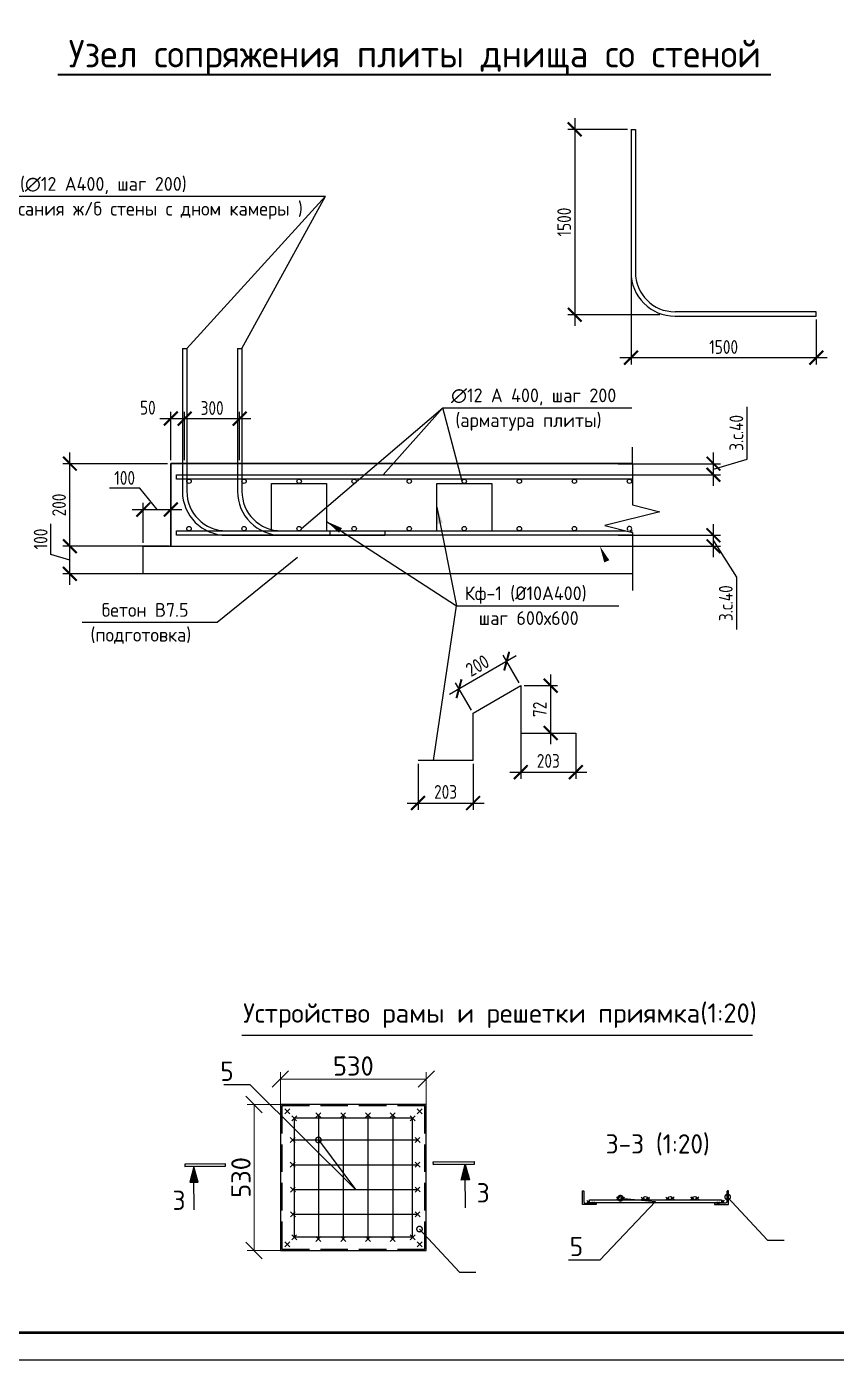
# Model space of a CAD drawing. Header units: millimetres. Extents: x 1601 to 14530, y 1157 to 12625.
# Drawn here: x 7438.4 to 7585.4, y 2141.4 to 2383.5 of the extents above; entities that cross this region are included whole.
import ezdxf
from ezdxf import colors
from ezdxf.entities.mleader import LeaderData, LeaderLine
from ezdxf.math import Vec2, Vec3

# ---------------------------------------------------------------- set-up
doc = ezdxf.new("R2010")
doc.units = ezdxf.units.MM
doc.linetypes.add('DASHED', pattern=[7, 5, -2, 0])
for name, color, linetype, lineweight in [('Заголовки', 3, 'Continuous', 35), ('Основной', 1, 'Continuous', 60), ('Размер 3.5', 250, 'Continuous', 35), ('Размеры на чертеже', 250, 'Continuous', 25)]:
    doc.layers.add(name, color=color, linetype=linetype, lineweight=lineweight)
doc.layers.add('РАЗМЕР', color=7, linetype='Continuous')
doc.layers.add('Штриховка', color=7, linetype='Continuous')
doc.styles.add('-ISOCPEUR-', font='isocpeur.TTF')
doc.styles.add('GOST', font='GOST Common.ttf')
doc.styles.add('GOST 2.304', font='CS_Gost2304.shx')
doc.styles.get("Standard").update_dxf_attribs({"font": 'GOST Common.ttf'})
doc.dimstyles.new('SPDS', dxfattribs={"dimscale": 100, "dimtxt": 2.5, "dimasz": 2.5, "dimexe": 1.25, "dimexo": 0.625, "dimtad": 1, "dimdec": 0, "dimrnd": 0.001, "dimtxsty": 'GOST 2.304', "dimblk": 'ARCHTICK', "dimcen": 2.5, "dimdle": 2, "dimadec": 0, "dimazin": 2, "dimtfac": 0.75, "dimtdec": 0, "dimtmove": 1, "dimatfit": 3, "dimfxl": 1, "dimtolj": 1, "dimarcsym": 1})
doc.dimstyles.new('М 1 к 20', dxfattribs={"dimtxt": 3.5, "dimasz": 3, "dimexe": 1.25, "dimexo": 0, "dimtad": 1, "dimdec": 0, "dimlfac": 20, "dimzin": 0, "dimdsep": 46, "dimtxsty": 'GOST', "dimblk": 'OBLIQUE', "dimcen": 5, "dimadec": 8, "dimazin": 0, "dimtfac": 1, "dimtdec": 0, "dimtmove": 0, "dimatfit": 3, "dimldrblk": 'NONE', "dimfxl": 1.25, "dimtolj": 1, "dimtzin": 0, "dimlwd": 20, "dimlwe": 20, "dimarcsym": 1})

# ---------------------------------------------------------------- blocks, each defined once
blk = doc.blocks.new('_Oblique')
at = {"color": 0, "linetype": 'ByBlock', "lineweight": -2}
blk.add_line((-0.5, -0.5), (0.5, 0.5), dxfattribs=at)
blk = doc.blocks.new('*D453')
at = {"layer": 'Defpoints', "color": 0, "transparency": 16777216}
for p in [(7510.96, 2192.5), (7484.46, 2174.63), (7510.96, 2174.63)]:
    blk.add_point(p, dxfattribs=at)
at = {"layer": 'Размеры на чертеже', "color": 0, "lineweight": 20, "transparency": 16777216}
for p, q in [((7484.46, 2174.63), (7484.46, 2193.75)), ((7510.96, 2174.63), (7510.96, 2193.75)), ((7484.46, 2192.5), (7510.96, 2192.5))]:
    blk.add_line(p, q, dxfattribs=at)
at = {"layer": 'Размеры на чертеже', "color": 0, "lineweight": 20, "transparency": 16777216, "xscale": 3, "yscale": 3, "zscale": 3, "rotation": 180}
blk.add_blockref('_Oblique', (7484.46, 2192.5), dxfattribs=at)
at = {"layer": 'Размеры на чертеже', "color": 0, "lineweight": 20, "transparency": 16777216, "xscale": 3, "yscale": 3, "zscale": 3}
blk.add_blockref('_Oblique', (7510.96, 2192.5), dxfattribs=at)
at = {"layer": 'Размеры на чертеже', "color": 0, "transparency": 16777216, "insert": (7497.71, 2194.87), "char_height": 3.5, "attachment_point": 5, "style": '-ISOCPEUR-'}
blk.add_mtext('\\A1;530', dxfattribs=at)
blk = doc.blocks.new('_None')
blk = doc.blocks.new('*D454')
at = {"layer": 'Defpoints', "color": 0, "transparency": 16777216}
for p in [(7479.67, 2187.88), (7510.96, 2187.88), (7510.96, 2161.38)]:
    blk.add_point(p, dxfattribs=at)
at = {"layer": 'Размеры на чертеже', "color": 0, "lineweight": 20, "transparency": 16777216}
for p, q in [((7510.96, 2187.88), (7478.42, 2187.88)), ((7479.67, 2161.38), (7479.67, 2187.88)), ((7510.96, 2161.38), (7478.42, 2161.38))]:
    blk.add_line(p, q, dxfattribs=at)
at = {"layer": 'Размеры на чертеже', "color": 0, "lineweight": 20, "transparency": 16777216, "xscale": 3, "yscale": 3, "zscale": 3}
for p, rotation in [((7479.67, 2187.88), 90), ((7479.67, 2161.38), 270)]:
    blk.add_blockref('_Oblique', p, dxfattribs=dict(at, rotation=rotation))
at = {"layer": 'Размеры на чертеже', "color": 0, "transparency": 16777216, "insert": (7477.29, 2174.63), "char_height": 3.5, "attachment_point": 5, "rotation": 90, "style": '-ISOCPEUR-'}
blk.add_mtext('\\A1;530', dxfattribs=at)
blk = doc.blocks.new('направление')
at = {"layer": 'Размеры на чертеже'}
h = blk.add_hatch(color=256, dxfattribs=at)
h.dxf.hatch_style = 1
h.paths.add_polyline_path([(0, 0), (-3.75, 1.04), (-3.75, -1.03)])
blk.add_line((-10.5, 0), (-2.5, 0), dxfattribs=at)
blk.add_lwpolyline([(0, 0), (-3.75, 1.04), (-3.75, -1.03)], close=True, dxfattribs=at)
blk = doc.blocks.new('*U39')
at = {"layer": 'Штриховка', "true_color": 0x000000}
h = blk.add_hatch(color=18, dxfattribs=at)
h.dxf.hatch_style = 1
h.paths.add_polyline_path([(-1.376, 0.023), (-1.376, 0.002), (-1.044, 0.002), (-1.044, 0.023)])
h = blk.add_hatch(color=18, dxfattribs=at)
h.dxf.hatch_style = 1
h.paths.add_polyline_path([(0.642, 0.023), (0.642, 0.001), (0.974, 0.001), (0.974, 0.023)])
at = {"layer": 'Штриховка', "color": 18, "true_color": 0x000000}
for points in [[(-1.044, 0.002), (-1.044, 0.023), (-1.376, 0.023), (-1.376, 0.002)], [(0.642, 0.001), (0.642, 0.023), (0.974, 0.023), (0.974, 0.001)]]:
    blk.add_lwpolyline(points, close=True, dxfattribs=at)
at = {"layer": 'Размеры на чертеже', "yscale": 0.03333333333333333, "zscale": 0.03333333333333333}
for p, xscale, rotation in [((-1.302, 0), 0.03333333333333333, 89.99999999993935), ((0.9, 0), -0.03333333333333333, 270.0000000000607)]:
    blk.add_blockref('направление', p, dxfattribs=dict(at, xscale=xscale, rotation=rotation))
blk = doc.blocks.new('_DotSmall')
at = {"color": 0, "linetype": 'ByBlock', "const_width": 0.5}
blk.add_lwpolyline([(-0.0625, 0, 1), (0.0625, 0, 1)], format="xyb", close=True, dxfattribs=at)
blk = doc.blocks.new('_ArchTick')
at = {"color": 0, "linetype": 'ByBlock', "const_width": 0.15}
blk.add_lwpolyline([(-0.5, -0.5), (0.5, 0.5)], dxfattribs=at)
blk = doc.blocks.new('*D477')
at = {"layer": 'Defpoints', "color": 0, "transparency": 16777216}
for p in [(7545.17, 2291.21), (7563.12, 2291.21), (7545.17, 2289.21)]:
    blk.add_point(p, dxfattribs=at)
at = {"layer": 'РАЗМЕР', "color": 0, "lineweight": -2, "transparency": 16777216}
for p, q in [((7563.12, 2287.21), (7563.12, 2293.21)), ((7545.8, 2291.21), (7564.37, 2291.21)), ((7545.8, 2289.21), (7564.37, 2289.21)), ((7563.12, 2290.21), (7567.28, 2283.63)), ((7567.28, 2283.63), (7567.28, 2274.12))]:
    blk.add_line(p, q, dxfattribs=at)
at = {"layer": 'РАЗМЕР', "color": 0, "lineweight": -2, "transparency": 16777216, "xscale": 2.5, "yscale": 2.5, "zscale": 2.5}
for p, rotation in [((7563.12, 2291.21), 90), ((7563.12, 2289.21), 270)]:
    blk.add_blockref('_ArchTick', p, dxfattribs=dict(at, rotation=rotation))
at = {"layer": 'РАЗМЕР', "color": 0, "transparency": 16777216, "insert": (7565.36, 2278.88), "char_height": 2.5, "attachment_point": 5, "rotation": 90, "style": 'GOST 2.304'}
blk.add_mtext('\\A1;З.с.40', dxfattribs=at)
blk = doc.blocks.new('*D471')
at = {"layer": 'Defpoints', "color": 0, "transparency": 16777216}
for p in [(7545.17, 2304.21), (7563.12, 2304.21), (7545.17, 2302.21)]:
    blk.add_point(p, dxfattribs=at)
at = {"layer": 'РАЗМЕР', "color": 0, "lineweight": -2, "transparency": 16777216}
for p, q in [((7569.21, 2305.04), (7569.21, 2314.55)), ((7563.12, 2300.21), (7563.12, 2306.21)), ((7563.12, 2303.21), (7569.21, 2305.04)), ((7545.8, 2304.21), (7564.37, 2304.21)), ((7545.8, 2302.21), (7564.37, 2302.21))]:
    blk.add_line(p, q, dxfattribs=at)
at = {"layer": 'РАЗМЕР', "color": 0, "lineweight": -2, "transparency": 16777216, "xscale": 2.5, "yscale": 2.5, "zscale": 2.5}
for p, rotation in [((7563.12, 2304.21), 90), ((7563.12, 2302.21), 270)]:
    blk.add_blockref('_ArchTick', p, dxfattribs=dict(at, rotation=rotation))
at = {"layer": 'РАЗМЕР', "color": 0, "transparency": 16777216, "insert": (7567.28, 2309.8), "char_height": 2.5, "attachment_point": 5, "rotation": 90, "style": 'GOST 2.304'}
blk.add_mtext('\\A1;З.с.40', dxfattribs=at)
blk = doc.blocks.new('*D478')
at = {"layer": 'Defpoints', "color": 0, "transparency": 16777216}
for p in [(7446.22, 2289.21), (7464.87, 2289.21), (7464.87, 2284.21)]:
    blk.add_point(p, dxfattribs=at)
at = {"layer": 'РАЗМЕР', "color": 0, "lineweight": -2, "transparency": 16777216}
for p, q in [((7442.78, 2287.74), (7442.78, 2293.31)), ((7446.22, 2282.21), (7446.22, 2291.21)), ((7464.25, 2289.21), (7444.97, 2289.21)), ((7446.22, 2286.71), (7442.78, 2287.74)), ((7464.25, 2284.21), (7444.97, 2284.21))]:
    blk.add_line(p, q, dxfattribs=at)
at = {"layer": 'РАЗМЕР', "color": 0, "lineweight": -2, "transparency": 16777216, "xscale": 2.5, "yscale": 2.5, "zscale": 2.5}
for p, rotation in [((7446.22, 2289.21), 90), ((7446.22, 2284.21), 270)]:
    blk.add_blockref('_ArchTick', p, dxfattribs=dict(at, rotation=rotation))
at = {"layer": 'РАЗМЕР', "color": 0, "transparency": 16777216, "insert": (7440.91, 2290.53), "char_height": 2.5, "attachment_point": 5, "rotation": 90, "style": 'GOST 2.304'}
blk.add_mtext('\\A1;100', dxfattribs=at)
blk = doc.blocks.new('*D479')
at = {"layer": 'Defpoints', "color": 0, "transparency": 16777216}
for p in [(7446.22, 2304.21), (7464.56, 2304.21), (7464.87, 2289.21)]:
    blk.add_point(p, dxfattribs=at)
at = {"layer": 'РАЗМЕР', "color": 0, "lineweight": -2, "transparency": 16777216}
for p, q in [((7446.22, 2287.21), (7446.22, 2306.21)), ((7463.94, 2304.21), (7444.97, 2304.21)), ((7464.25, 2289.21), (7444.97, 2289.21))]:
    blk.add_line(p, q, dxfattribs=at)
at = {"layer": 'РАЗМЕР', "color": 0, "lineweight": -2, "transparency": 16777216, "xscale": 2.5, "yscale": 2.5, "zscale": 2.5}
for p, rotation in [((7446.22, 2304.21), 90), ((7446.22, 2289.21), 270)]:
    blk.add_blockref('_ArchTick', p, dxfattribs=dict(at, rotation=rotation))
at = {"layer": 'РАЗМЕР', "color": 0, "transparency": 16777216, "insert": (7444.25, 2296.71), "char_height": 2.5, "attachment_point": 5, "rotation": 90, "style": 'GOST 2.304'}
blk.add_mtext('\\A1;200', dxfattribs=at)
blk = doc.blocks.new('*D472')
at = {"layer": 'Defpoints', "color": 0, "transparency": 16777216}
for p in [(7467.06, 2312.39), (7464.56, 2304.21), (7467.06, 2304.21)]:
    blk.add_point(p, dxfattribs=at)
at = {"layer": 'РАЗМЕР', "color": 0, "lineweight": -2, "transparency": 16777216}
for p, q in [((7462.56, 2312.39), (7469.06, 2312.39)), ((7464.56, 2304.84), (7464.56, 2313.64)), ((7467.06, 2304.84), (7467.06, 2313.64))]:
    blk.add_line(p, q, dxfattribs=at)
at = {"layer": 'РАЗМЕР', "color": 0, "lineweight": -2, "transparency": 16777216, "xscale": 2.5, "yscale": 2.5, "zscale": 2.5, "rotation": 180}
blk.add_blockref('_ArchTick', (7464.56, 2312.39), dxfattribs=at)
at = {"layer": 'РАЗМЕР', "color": 0, "lineweight": -2, "transparency": 16777216, "xscale": 2.5, "yscale": 2.5, "zscale": 2.5}
blk.add_blockref('_ArchTick', (7467.06, 2312.39), dxfattribs=at)
at = {"layer": 'РАЗМЕР', "color": 0, "transparency": 16777216, "insert": (7460.38, 2314.37), "char_height": 2.5, "attachment_point": 5, "style": 'GOST 2.304'}
blk.add_mtext('\\A1;50', dxfattribs=at)
blk = doc.blocks.new('*D473')
at = {"layer": 'Defpoints', "color": 0, "transparency": 16777216}
for p in [(7477.06, 2312.39), (7467.06, 2304.21), (7477.06, 2304.21)]:
    blk.add_point(p, dxfattribs=at)
at = {"layer": 'РАЗМЕР', "color": 0, "lineweight": -2, "transparency": 16777216}
for p, q in [((7465.06, 2312.39), (7479.06, 2312.39)), ((7467.06, 2304.84), (7467.06, 2313.64)), ((7477.06, 2304.84), (7477.06, 2313.64))]:
    blk.add_line(p, q, dxfattribs=at)
at = {"layer": 'РАЗМЕР', "color": 0, "lineweight": -2, "transparency": 16777216, "xscale": 2.5, "yscale": 2.5, "zscale": 2.5, "rotation": 180}
blk.add_blockref('_ArchTick', (7467.06, 2312.39), dxfattribs=at)
at = {"layer": 'РАЗМЕР', "color": 0, "lineweight": -2, "transparency": 16777216, "xscale": 2.5, "yscale": 2.5, "zscale": 2.5}
blk.add_blockref('_ArchTick', (7477.06, 2312.39), dxfattribs=at)
at = {"layer": 'РАЗМЕР', "color": 0, "transparency": 16777216, "insert": (7472.06, 2314.31), "char_height": 2.5, "attachment_point": 5, "style": 'GOST 2.304'}
blk.add_mtext('\\A1;300', dxfattribs=at)
blk = doc.blocks.new('*D474')
at = {"layer": 'Defpoints', "color": 0, "transparency": 16777216}
for p in [(7548.14, 2364.9), (7537.92, 2331.25), (7554, 2331.25)]:
    blk.add_point(p, dxfattribs=at)
at = {"layer": 'РАЗМЕР', "color": 0, "lineweight": -2, "transparency": 16777216}
for p, q in [((7537.92, 2366.9), (7537.92, 2329.25)), ((7547.52, 2364.9), (7536.67, 2364.9)), ((7553.38, 2331.25), (7536.67, 2331.25))]:
    blk.add_line(p, q, dxfattribs=at)
at = {"layer": 'РАЗМЕР', "color": 0, "lineweight": -2, "transparency": 16777216, "xscale": 2.5, "yscale": 2.5, "zscale": 2.5}
for p, rotation in [((7537.92, 2364.9), 90), ((7537.92, 2331.25), 270)]:
    blk.add_blockref('_ArchTick', p, dxfattribs=dict(at, rotation=rotation))
at = {"layer": 'РАЗМЕР', "color": 0, "transparency": 16777216, "insert": (7536, 2348.07), "char_height": 2.5, "attachment_point": 5, "rotation": 90, "style": 'GOST 2.304'}
blk.add_mtext('\\A1;1500', dxfattribs=at)
blk = doc.blocks.new('*D475')
at = {"layer": 'Defpoints', "color": 0, "transparency": 16777216}
for p in [(7548.14, 2339.25), (7581.79, 2330.98), (7581.79, 2323.46)]:
    blk.add_point(p, dxfattribs=at)
at = {"layer": 'РАЗМЕР', "color": 0, "lineweight": -2, "transparency": 16777216}
for p, q in [((7548.14, 2338.62), (7548.14, 2322.21)), ((7581.79, 2330.36), (7581.79, 2322.21)), ((7546.14, 2323.46), (7583.79, 2323.46))]:
    blk.add_line(p, q, dxfattribs=at)
at = {"layer": 'РАЗМЕР', "color": 0, "lineweight": -2, "transparency": 16777216, "xscale": 2.5, "yscale": 2.5, "zscale": 2.5, "rotation": 180}
blk.add_blockref('_ArchTick', (7548.14, 2323.46), dxfattribs=at)
at = {"layer": 'РАЗМЕР', "color": 0, "lineweight": -2, "transparency": 16777216, "xscale": 2.5, "yscale": 2.5, "zscale": 2.5}
blk.add_blockref('_ArchTick', (7581.79, 2323.46), dxfattribs=at)
at = {"layer": 'РАЗМЕР', "color": 0, "transparency": 16777216, "insert": (7564.97, 2325.39), "char_height": 2.5, "attachment_point": 5, "style": 'GOST 2.304'}
blk.add_mtext('\\A1;1500', dxfattribs=at)
blk = doc.blocks.new('*D480')
at = {"layer": 'Defpoints', "color": 0, "transparency": 16777216}
for p in [(7525.56, 2268.36), (7528.12, 2263.91), (7519.46, 2258.91)]:
    blk.add_point(p, dxfattribs=at)
at = {"layer": 'РАЗМЕР', "color": 0, "lineweight": -2, "transparency": 16777216}
for p, q in [((7515.17, 2262.36), (7527.29, 2269.36)), ((7527.81, 2264.45), (7524.93, 2269.44)), ((7519.15, 2259.45), (7516.27, 2264.44))]:
    blk.add_line(p, q, dxfattribs=at)
at = {"layer": 'РАЗМЕР', "color": 0, "lineweight": -2, "transparency": 16777216, "xscale": 2.5, "yscale": 2.5, "zscale": 2.5}
for p, rotation in [((7525.56, 2268.36), 29.99999999999989), ((7516.9, 2263.36), 209.9999999999999)]:
    blk.add_blockref('_ArchTick', p, dxfattribs=dict(at, rotation=rotation))
at = {"layer": 'РАЗМЕР', "color": 0, "transparency": 16777216, "insert": (7520.24, 2267.56), "char_height": 2.5, "attachment_point": 5, "rotation": 30, "style": 'GOST 2.304'}
blk.add_mtext('\\A1;200', dxfattribs=at)
blk = doc.blocks.new('*D481')
at = {"layer": 'Defpoints', "color": 0, "transparency": 16777216}
for p in [(7528.12, 2263.91), (7528.12, 2255.31), (7533.54, 2255.31)]:
    blk.add_point(p, dxfattribs=at)
at = {"layer": 'РАЗМЕР', "color": 0, "lineweight": -2, "transparency": 16777216}
for p, q in [((7528.75, 2263.91), (7534.79, 2263.91)), ((7533.54, 2265.91), (7533.54, 2253.31)), ((7528.75, 2255.31), (7534.79, 2255.31))]:
    blk.add_line(p, q, dxfattribs=at)
at = {"layer": 'РАЗМЕР', "color": 0, "lineweight": -2, "transparency": 16777216, "xscale": 2.5, "yscale": 2.5, "zscale": 2.5}
for p, rotation in [((7533.54, 2263.91), 90), ((7533.54, 2255.31), 270)]:
    blk.add_blockref('_ArchTick', p, dxfattribs=dict(at, rotation=rotation))
at = {"layer": 'РАЗМЕР', "color": 0, "transparency": 16777216, "insert": (7531.57, 2259.61), "char_height": 2.5, "attachment_point": 5, "rotation": 90, "style": 'GOST 2.304'}
blk.add_mtext('\\A1;72', dxfattribs=at)
blk = doc.blocks.new('*D482')
at = {"layer": 'Defpoints', "color": 0, "transparency": 16777216}
for p in [(7509.46, 2250.31), (7519.46, 2250.31), (7519.46, 2242.6)]:
    blk.add_point(p, dxfattribs=at)
at = {"layer": 'РАЗМЕР', "color": 0, "lineweight": -2, "transparency": 16777216}
for p, q in [((7509.46, 2249.69), (7509.46, 2241.35)), ((7519.46, 2249.69), (7519.46, 2241.35)), ((7507.46, 2242.6), (7521.46, 2242.6))]:
    blk.add_line(p, q, dxfattribs=at)
at = {"layer": 'РАЗМЕР', "color": 0, "lineweight": -2, "transparency": 16777216, "xscale": 2.5, "yscale": 2.5, "zscale": 2.5, "rotation": 180}
blk.add_blockref('_ArchTick', (7509.46, 2242.6), dxfattribs=at)
at = {"layer": 'РАЗМЕР', "color": 0, "lineweight": -2, "transparency": 16777216, "xscale": 2.5, "yscale": 2.5, "zscale": 2.5}
blk.add_blockref('_ArchTick', (7519.46, 2242.6), dxfattribs=at)
at = {"layer": 'РАЗМЕР', "color": 0, "transparency": 16777216, "insert": (7514.46, 2244.62), "char_height": 2.5, "attachment_point": 5, "style": 'GOST 2.304'}
blk.add_mtext('\\A1;203', dxfattribs=at)
blk = doc.blocks.new('*D476')
at = {"layer": 'Defpoints', "color": 0, "transparency": 16777216}
for p in [(7528.12, 2255.94), (7538.12, 2255.94), (7538.12, 2248.22)]:
    blk.add_point(p, dxfattribs=at)
at = {"layer": 'РАЗМЕР', "color": 0, "lineweight": -2, "transparency": 16777216}
for p, q in [((7528.12, 2255.31), (7528.12, 2246.97)), ((7538.12, 2255.31), (7538.12, 2246.97)), ((7526.12, 2248.22), (7540.12, 2248.22))]:
    blk.add_line(p, q, dxfattribs=at)
at = {"layer": 'РАЗМЕР', "color": 0, "lineweight": -2, "transparency": 16777216, "xscale": 2.5, "yscale": 2.5, "zscale": 2.5, "rotation": 180}
blk.add_blockref('_ArchTick', (7528.12, 2248.22), dxfattribs=at)
at = {"layer": 'РАЗМЕР', "color": 0, "lineweight": -2, "transparency": 16777216, "xscale": 2.5, "yscale": 2.5, "zscale": 2.5}
blk.add_blockref('_ArchTick', (7538.12, 2248.22), dxfattribs=at)
at = {"layer": 'РАЗМЕР', "color": 0, "transparency": 16777216, "insert": (7533.12, 2250.25), "char_height": 2.5, "attachment_point": 5, "style": 'GOST 2.304'}
blk.add_mtext('\\A1;203', dxfattribs=at)
blk = doc.blocks.new('*D483')
at = {"layer": 'Defpoints', "color": 0, "transparency": 16777216}
for p in [(7464.56, 2295.88), (7459.56, 2289.21), (7464.56, 2289.21)]:
    blk.add_point(p, dxfattribs=at)
at = {"layer": 'РАЗМЕР', "color": 0, "lineweight": -2, "transparency": 16777216}
for p, q in [((7458.95, 2299.75), (7453.39, 2299.75)), ((7462.06, 2295.88), (7458.95, 2299.75)), ((7457.56, 2295.88), (7466.56, 2295.88)), ((7459.56, 2289.84), (7459.56, 2297.13)), ((7464.56, 2289.84), (7464.56, 2297.13))]:
    blk.add_line(p, q, dxfattribs=at)
at = {"layer": 'РАЗМЕР', "color": 0, "lineweight": -2, "transparency": 16777216, "xscale": 2.5, "yscale": 2.5, "zscale": 2.5, "rotation": 180}
blk.add_blockref('_ArchTick', (7459.56, 2295.88), dxfattribs=at)
at = {"layer": 'РАЗМЕР', "color": 0, "lineweight": -2, "transparency": 16777216, "xscale": 2.5, "yscale": 2.5, "zscale": 2.5}
blk.add_blockref('_ArchTick', (7464.56, 2295.88), dxfattribs=at)
at = {"layer": 'РАЗМЕР', "color": 0, "transparency": 16777216, "insert": (7456.17, 2301.63), "char_height": 2.5, "attachment_point": 5, "style": 'GOST 2.304'}
blk.add_mtext('\\A1;100', dxfattribs=at)

msp = doc.modelspace()

# ---------------------------------------------------------------- linework, layer by layer
at = {"color": 5}
msp.add_line((7477.4624, 2200.4367), (7570.1785, 2200.4367), dxfattribs=at)
at = {"color": 5, "lineweight": 25}
for p, q in [((7485.2435, 2186.2083), (7486.147, 2187.1049)), ((7485.247, 2187.1083), (7486.1435, 2186.2049)), ((7491.8167, 2185.4942), (7490.9132, 2186.3908)), ((7491.8132, 2186.3942), (7490.9167, 2185.4908)), ((7496.3167, 2185.4942), (7495.4132, 2186.3908)), ((7496.3132, 2186.3942), (7495.4167, 2185.4908)), ((7500.8167, 2185.4942), (7499.9132, 2186.3908)), ((7500.8132, 2186.3942), (7499.9167, 2185.4908)), ((7505.3167, 2185.4942), (7504.4132, 2186.3908)), ((7505.3132, 2186.3942), (7504.4167, 2185.4908)), ((7510.1847, 2186.2083), (7509.2813, 2187.1049)), ((7510.1813, 2187.1083), (7509.2848, 2186.2049)), ((7486.5124, 2184.9297), (7487.4159, 2185.8262)), ((7486.5159, 2185.8297), (7487.4124, 2184.9263)), ((7508.9159, 2184.9297), (7508.0124, 2185.8262)), ((7508.9124, 2185.8297), (7508.0159, 2184.9263)), ((7487.1198, 2180.9942), (7486.2163, 2181.8908)), ((7487.1163, 2181.8942), (7486.2198, 2180.9908)), ((7509.8167, 2180.9942), (7508.9132, 2181.8908)), ((7509.8132, 2181.8942), (7508.9167, 2180.9908)), ((7487.1198, 2176.4942), (7486.2163, 2177.3908)), ((7487.1163, 2177.3942), (7486.2198, 2176.4908)), ((7509.8167, 2176.4942), (7508.9132, 2177.3908)), ((7509.8132, 2177.3942), (7508.9167, 2176.4908)), ((7487.1714, 2171.9942), (7486.268, 2172.8908)), ((7487.168, 2172.8942), (7486.2714, 2171.9908)), ((7509.8167, 2171.9942), (7508.9132, 2172.8908)), ((7509.8132, 2172.8942), (7508.9167, 2171.9908)), ((7540.5798, 2169.9932), (7540.1066, 2170.4628)), ((7540.578, 2170.4646), (7540.1084, 2169.9914)), ((7541.5199, 2169.7363), (7541.0467, 2170.2059)), ((7541.5181, 2170.2077), (7541.0485, 2169.7345)), ((7545.9741, 2170.5783), (7545.5009, 2171.0479)), ((7545.9723, 2171.0497), (7545.5027, 2170.5765)), ((7546.9679, 2170.5978), (7546.4947, 2171.0674)), ((7546.9661, 2171.0692), (7546.4965, 2170.596)), ((7550.4494, 2170.5976), (7549.9762, 2171.0672)), ((7550.4476, 2171.0691), (7549.978, 2170.5958)), ((7551.5054, 2170.6025), (7551.0322, 2171.0721)), ((7551.5036, 2171.0739), (7551.034, 2170.6007)), ((7554.9483, 2170.5975), (7554.4751, 2171.0671)), ((7554.9465, 2171.0689), (7554.4769, 2170.5956)), ((7555.9606, 2170.6218), (7555.4874, 2171.0914)), ((7555.9588, 2171.0932), (7555.4892, 2170.62)), ((7559.452, 2170.6173), (7558.9788, 2171.0869)), ((7559.4502, 2171.0887), (7558.9806, 2170.6155)), ((7560.4741, 2170.6173), (7560.0008, 2171.0869)), ((7560.4723, 2171.0887), (7560.0027, 2170.6155)), ((7564.2028, 2169.7405), (7563.7296, 2170.2101)), ((7564.201, 2170.2119), (7563.7314, 2169.7387)), ((7565.0828, 2170.0238), (7564.6096, 2170.4934)), ((7565.081, 2170.4952), (7564.6114, 2170.022)), ((7487.1714, 2167.4942), (7486.268, 2168.3908)), ((7487.168, 2168.3942), (7486.2714, 2167.4908)), ((7509.8167, 2167.4942), (7508.9132, 2168.3908)), ((7509.8132, 2168.3942), (7508.9167, 2167.4908)), ((7485.2435, 2162.9247), (7486.147, 2162.0281)), ((7485.247, 2162.0247), (7486.1435, 2162.9281)), ((7486.5124, 2164.2033), (7487.4159, 2163.3068)), ((7486.5159, 2163.3033), (7487.4124, 2164.2068)), ((7491.8167, 2162.9942), (7490.9132, 2163.8908)), ((7491.8132, 2163.8942), (7490.9167, 2162.9908)), ((7496.3167, 2162.9942), (7495.4132, 2163.8908)), ((7496.3132, 2163.8942), (7495.4167, 2162.9908)), ((7500.8167, 2162.9942), (7499.9132, 2163.8908)), ((7500.8132, 2163.8942), (7499.9167, 2162.9908)), ((7505.3167, 2162.9942), (7504.4132, 2163.8908)), ((7505.3132, 2163.8942), (7504.4167, 2162.9908)), ((7508.9159, 2164.2033), (7508.0124, 2163.3068)), ((7508.9124, 2163.3033), (7508.0159, 2164.2068)), ((7510.1847, 2162.9247), (7509.2813, 2162.0281)), ((7510.1813, 2162.0247), (7509.2848, 2162.9281))]:
    msp.add_line(p, q, dxfattribs=at)
at = {"color": 12}
for p, q in [((7491.365, 2185.9425), (7491.365, 2163.4425)), ((7495.865, 2185.9425), (7495.865, 2163.4425)), ((7500.365, 2185.9425), (7500.365, 2163.4425)), ((7504.865, 2185.9425), (7504.865, 2163.4425)), ((7486.865, 2181.4425), (7509.365, 2181.4425)), ((7486.865, 2176.9425), (7509.365, 2176.9425)), ((7486.865, 2172.4425), (7509.365, 2172.4425)), ((7486.865, 2167.9425), (7509.365, 2167.9425))]:
    msp.add_line(p, q, dxfattribs=at)
msp.add_lwpolyline([(7191.0803, 2561.4364), (7785.0803, 2561.4364), (7785.0803, 2141.4364), (7191.0803, 2141.4364)], close=True)
at = {"const_width": 0.5}
msp.add_lwpolyline([(7211.0803, 2556.4364), (7780.0803, 2556.4364), (7780.0803, 2146.4364), (7211.0803, 2146.4364)], close=True, dxfattribs=at)
at = {"ltscale": 100}
for points in [[(7539.3236, 2169.7007), (7539.3236, 2172.2007), (7539.4836, 2172.2007, -0.41421356), (7539.5736, 2172.1107), (7539.5736, 2170.2257, 0.41421356), (7539.8486, 2169.9507), (7541.7336, 2169.9507, -0.41421356), (7541.8236, 2169.8607), (7541.8236, 2169.7007)], [(7565.8236, 2169.7007), (7565.8236, 2172.2007), (7565.6636, 2172.2007, 0.41421356), (7565.5736, 2172.1107), (7565.5736, 2170.2257, -0.41421356), (7565.2986, 2169.9507), (7563.4136, 2169.9507, 0.41421356), (7563.3236, 2169.8607), (7563.3236, 2169.7007)]]:
    msp.add_lwpolyline(points, format="xyb", close=True, dxfattribs=at)
at = {"layer": 'Заголовки', "color": 18, "true_color": 0x000000}
msp.add_lwpolyline([(7444.0483, 2374.842), (7573.5133, 2374.842)], dxfattribs=at)
at = {"layer": 'РАЗМЕР', "color": 18, "true_color": 0x000000}
for p, q in [((7548.1411, 2364.8995), (7548.1411, 2338.9804)), ((7548.1411, 2364.8995), (7548.9411, 2364.8995)), ((7548.9411, 2364.8995), (7548.9411, 2338.9804)), ((7396.5576, 2352.7413), (7492.6488, 2352.7413)), ((7467.4609, 2325.1319), (7492.6488, 2352.7413)), ((7477.4609, 2325.1319), (7492.6488, 2352.7413)), ((7581.7936, 2331.7804), (7556.1411, 2331.7804)), ((7581.7936, 2330.9804), (7581.7936, 2331.7804)), ((7556.1411, 2330.9804), (7581.7936, 2330.9804)), ((7466.6609, 2325.1319), (7466.6609, 2299.2127)), ((7466.6609, 2325.1319), (7467.4609, 2325.1319)), ((7467.4609, 2325.1319), (7467.4609, 2299.2127)), ((7476.6609, 2325.1319), (7476.6609, 2299.2127)), ((7476.6609, 2325.1319), (7477.4609, 2325.1319)), ((7477.4609, 2325.1319), (7477.4609, 2299.2127)), ((7488.2609, 2292.4127), (7513.955, 2314.3614)), ((7503.124, 2302.2127), (7513.955, 2314.3614)), ((7517.4622, 2301.0452), (7513.955, 2314.3614)), ((7513.955, 2314.3614), (7548.2675, 2314.3614)), ((7548.4025, 2304.2127), (7548.4025, 2307.2127)), ((7464.5609, 2304.2127), (7504.5609, 2304.2127)), ((7464.5609, 2289.2127), (7464.5609, 2304.2127)), ((7464.5609, 2304.2127), (7548.4025, 2304.2127)), ((7512.8609, 2296.3127), (7516.4367, 2278.4316)), ((7492.8609, 2293.7183), (7516.4367, 2278.4316)), ((7465.5609, 2292.0127), (7547.2025, 2292.0127)), ((7474.6609, 2292.0127), (7503.4333, 2292.0127)), ((7474.6609, 2291.2127), (7503.4333, 2291.2127)), ((7484.6609, 2292.0127), (7503.4333, 2292.0127)), ((7484.6609, 2291.2127), (7503.4333, 2291.2127)), ((7493.4333, 2292.0127), (7493.4333, 2291.2127)), ((7503.4333, 2292.0127), (7503.4333, 2291.2127)), ((7487.5892, 2287.1801), (7472.9616, 2275.406)), ((7548.4025, 2284.2127), (7548.4025, 2281.2127)), ((7512.2669, 2250.3131), (7516.4367, 2278.4316)), ((7516.4367, 2278.4316), (7545.9367, 2278.4316)), ((7472.9616, 2275.406), (7448.4616, 2275.406))]:
    msp.add_line(p, q, dxfattribs=at)
for points in [[(7548.4025, 2304.2127), (7464.5609, 2304.2127), (7464.5609, 2289.2127), (7548.4025, 2289.2127)], [(7548.4025, 2304.2127), (7548.4025, 2296.7127), (7553.4025, 2295.4627), (7543.4025, 2292.9627), (7548.4025, 2291.7127), (7548.4025, 2284.2127)], [(7465.5609, 2302.2127), (7548.4025, 2302.2127)], [(7548.4025, 2301.4127), (7465.5609, 2301.4127), (7465.5609, 2302.2127)], [(7482.8609, 2292.0127), (7482.8609, 2300.6127), (7492.8609, 2300.6127), (7492.8609, 2292.0127)], [(7512.8609, 2292.0127), (7512.8609, 2300.6127), (7522.8609, 2300.6127), (7522.8609, 2292.0127)], [(7548.4025, 2291.2127), (7465.5609, 2291.2127), (7465.5609, 2292.0127)], [(7547.9943, 2292.0127), (7548.4025, 2292.0127)], [(7548.4025, 2284.2127), (7459.5609, 2284.2127), (7459.5609, 2289.2127), (7548.4025, 2289.2127)], [(7464.5609, 2289.2127), (7524.1358, 2289.2127)], [(7519.4637, 2250.3131), (7519.4637, 2258.9131), (7528.124, 2263.9131), (7528.124, 2255.3131), (7538.124, 2255.3131)], [(7519.4637, 2250.3131), (7509.4637, 2250.3131)]]:
    msp.add_lwpolyline(points, dxfattribs=at)
for centre in [(7467.8609, 2301.0127), (7477.8609, 2301.0127), (7487.8609, 2301.0127), (7497.8609, 2301.0127), (7507.8609, 2301.0127), (7517.8609, 2301.0127), (7527.8609, 2301.0127), (7537.8609, 2301.0127), (7547.8609, 2301.0127), (7467.8609, 2292.4127), (7477.8609, 2292.4127), (7487.8609, 2292.4127), (7497.8609, 2292.4127), (7507.8609, 2292.4127), (7517.8609, 2292.4127), (7527.8609, 2292.4127), (7537.8609, 2292.4127)]:
    msp.add_circle(centre, 0.4, dxfattribs=at)
for centre, radius, start, end in [((7556.1411, 2338.9804), 8, 180, 270), ((7556.1411, 2338.9804), 7.2, 180, 270), ((7474.6609, 2299.2127), 8, 180, 270), ((7474.6609, 2299.2127), 7.2, 180, 270), ((7484.6609, 2299.2127), 8, 180, 270), ((7484.6609, 2299.2127), 7.2, 180, 270), ((7547.8609, 2292.4127), 0.4, 283.183387, 228.744126)]:
    msp.add_arc(centre, radius, start, end, dxfattribs=at)
for points in [[(7512.8609, 2296.3127), (7513.9431, 2293.4651), (7512.9571, 2293.268)], [(7492.8609, 2293.7183), (7495.6554, 2292.5056), (7495.1083, 2291.6619)], [(7542.493, 2289.2127), (7544.1994, 2286.6892), (7543.2849, 2286.2711)]]:
    msp.add_solid(points, dxfattribs=at)
at = {"layer": 'Размеры на чертеже'}
for p, q in [((7510.9641, 2187.878), (7484.4641, 2187.878)), ((7484.4641, 2187.878), (7484.4641, 2161.378)), ((7510.9641, 2161.378), (7510.9641, 2187.878)), ((7508.4641, 2185.378), (7486.9641, 2185.378)), ((7486.9641, 2185.378), (7486.9641, 2163.878)), ((7508.4641, 2163.878), (7508.4641, 2185.378)), ((7486.9641, 2163.878), (7508.4641, 2163.878)), ((7484.4641, 2161.378), (7510.9641, 2161.378))]:
    msp.add_line(p, q, dxfattribs=at)
at = {"layer": 'Размеры на чертеже', "linetype": 'DASHED'}
for p, q in [((7510.7141, 2187.628), (7484.7141, 2187.628)), ((7484.7141, 2187.628), (7484.7141, 2161.628)), ((7510.7141, 2161.628), (7510.7141, 2187.628)), ((7484.7141, 2161.628), (7510.7141, 2161.628))]:
    msp.add_line(p, q, dxfattribs=at)
at = {"layer": 'Размеры на чертеже'}
msp.add_lwpolyline([(7540.5822, 2170.5816), (7564.5649, 2170.5816), (7564.5649, 2169.9979), (7540.5822, 2169.9979)], close=True, dxfattribs=at)
for centre in [(7546.2244, 2170.8654), (7550.7244, 2170.8816), (7555.2244, 2170.8816), (7559.7244, 2170.8816)]:
    msp.add_circle(centre, 0.3, dxfattribs=at)

# ---------------------------------------------------------------- texts
at = {"layer": 'Заголовки', "color": 18, "true_color": 0x000000}
msp.add_text('Узел сопряжения плиты днища со стеной', height=5, dxfattribs=at).set_placement((7446.0014, 2376.1411))
at = {"layer": 'РАЗМЕР', "color": 18, "true_color": 0x000000}
for s, p in [('СГ-1 (∅12 А400, шаг 200)', (7429.4491, 2353.7413)), ('L=1500 (в местах соприкосания ж/б стены с дном камеры )', (7399.1521, 2349.2413)), ('∅12 А 400, шаг 200', (7515.455, 2315.3614)), ('(арматура плиты)', (7516.2362, 2310.8614)), ('Кф-1 (%%C10А400)', (7517.9367, 2279.4316)), ('бетон В7.5', (7451.9929, 2276.406)), ('шаг 600х600 ', (7520.4992, 2274.9316)), ('(подготовка)', (7449.9616, 2271.906))]:
    msp.add_text(s, height=2.5, dxfattribs=at).set_placement(p)
at = {"layer": 'Размер 3.5', "style": '-ISOCPEUR-'}
msp.add_text('Устройство рамы и решетки приямка(1:20)', height=3.5, dxfattribs=at).set_placement((7477.6961, 2202.7287))

# ---------------------------------------------------------------- dimensions: what is measured, and where the dimension line sits
at = {"layer": 'РАЗМЕР', "color": 18, "true_color": 0x000000}
for base, p1, p2, angle, text, picture, middle in [((7537.9238, 2331.2471), (7548.1411, 2364.8995), (7554.0024, 2331.2471), 270, '1500', '*D474', (7535.997, 2348.0733)), ((7563.1161, 2304.2127), (7545.1743, 2302.2127), (7545.1743, 2304.2127), 90, 'З.с.40', '*D471', (7567.2829, 2305.6659)), ((7446.2177, 2304.2127), (7464.871, 2289.2127), (7464.5609, 2304.2127), 90, '200', '*D479', (7444.2458, 2296.7127)), ((7446.2177, 2289.2127), (7464.871, 2284.2127), (7464.871, 2289.2127), 90, '100', '*D478', (7440.9052, 2288.369))]:
    dim = msp.add_linear_dim(base=base, p1=p1, p2=p2, angle=angle, text=text, dimstyle='SPDS', override={"dimscale": 1}, dxfattribs=at)
    dim.commit()
    dim.dimension.update_dxf_attribs({"geometry": picture, "text_midpoint": middle})
for base, p1, p2, text, picture, middle in [((7581.7936, 2323.4595), (7548.1411, 2339.2471), (7581.7936, 2330.9804), '1500', '*D475', (7564.9673, 2325.3863)), ((7477.0609, 2312.3861), (7467.0609, 2304.2127), (7477.0609, 2304.2127), '300', '*D473', (7472.0609, 2314.3129))]:
    dim = msp.add_linear_dim(base=base, p1=p1, p2=p2, text=text, dimstyle='SPDS', override={"dimscale": 1}, dxfattribs=at)
    dim.commit()
    dim.dimension.update_dxf_attribs({"geometry": picture, "text_midpoint": middle})
for base, p1, p2, text, picture, middle in [((7467.0609, 2312.3861), (7464.5609, 2304.2127), (7467.0609, 2304.2127), '50', '*D472', (7460.3819, 2312.4472)), ((7464.5609, 2295.8838), (7459.5609, 2289.2127), (7464.5609, 2289.2127), '100', '*D483', (7458.3266, 2299.7519))]:
    dim = msp.add_linear_dim(base=base, p1=p1, p2=p2, text=text, dimstyle='SPDS', override={"dimscale": 1}, dxfattribs=at)
    dim.commit()
    dim.dimension.update_dxf_attribs({"geometry": picture, "text_midpoint": middle, "dimtype": 160})
dim = msp.add_linear_dim(base=(7563.1161, 2291.2127), p1=(7545.1743, 2289.2127), p2=(7545.1743, 2291.2127), angle=90, text='З.с.40', dimstyle='SPDS', override={"dimscale": 1}, dxfattribs=at)
dim.commit()
dim.dimension.update_dxf_attribs({"geometry": '*D477', "text_midpoint": (7567.2829, 2283.0087), "dimtype": 160})
for p1, p2, distance, text, picture, middle in [((7519.4637, 2258.9131), (7528.124, 2263.9131), 5.1301, '200', '*D480', (7520.2429, 2267.5635)), ((7528.124, 2263.9131), (7528.124, 2255.3131), 5.4157, '72', '*D481', (7531.5679, 2259.6131)), ((7528.124, 2255.9381), (7538.124, 2255.9381), -7.7144, '203', '*D476', (7533.124, 2250.2473)), ((7509.4637, 2250.3131), (7519.4637, 2250.3131), -7.7144, '203', '*D482', (7514.4637, 2244.6223))]:
    dim = msp.add_aligned_dim(p1=p1, p2=p2, distance=distance, text=text, dimstyle='SPDS', override={"dimscale": 1}, dxfattribs=at)
    dim.commit()
    dim.dimension.update_dxf_attribs({"geometry": picture, "text_midpoint": middle})
at = {"layer": 'Размеры на чертеже'}
dim = msp.add_linear_dim(base=(7510.9641, 2192.4968), p1=(7484.4641, 2174.628), p2=(7510.9641, 2174.628), dimstyle='М 1 к 20', override={"dimtxsty": '-ISOCPEUR-'}, dxfattribs=at)
dim.commit()
dim.dimension.update_dxf_attribs({"geometry": '*D453', "text_midpoint": (7497.7141, 2194.8718)})
dim = msp.add_linear_dim(base=(7479.668, 2187.878), p1=(7510.9641, 2161.378), p2=(7510.9641, 2187.878), angle=90, dimstyle='М 1 к 20', override={"dimtxsty": '-ISOCPEUR-'}, dxfattribs=at)
dim.commit()
dim.dimension.update_dxf_attribs({"geometry": '*D454', "text_midpoint": (7477.293, 2174.628)})

# ---------------------------------------------------------------- leaders
ml = msp.add_multileader_mtext('Standard', dxfattribs=at)
ml.set_content('5', color=256, style='GOST')
ml.set_leader_properties()
ml.set_arrow_properties(name='DOTSMALL')
ml.build(insert=Vec2(0, 0))
ml.multileader.update_dxf_attribs({"text_left_attachment_type": 6, "text_right_attachment_type": 6, "dogleg_length": 1, "arrow_head_size": 2})
ctx = ml.context
ctx.base_point, ctx.char_height, ctx.arrow_head_size, ctx.plane_origin = Vec3(7472.2126, 2191.4545), 3.5, 2, Vec3(7495.7318, 2197.494)
ctx.left_attachment, ctx.right_attachment, ctx.text_align_type = 6, 6, 2
notes = []
notes.append((ctx, [(0, (1, 1, 0), (7478.9626, 2191.4545), (-1, 0), 1, [(1, [(7491.365, 2181.4425), (7498.115, 2172.4425)], 0, [])])]))
ctx.mtext.insert, ctx.mtext.width, ctx.mtext.alignment, ctx.mtext.flow_direction = Vec3(7475.9626, 2195.6545), 1.75, 3, 5
ml = msp.add_multileader_mtext('Standard', dxfattribs=at)
ml.set_content('', color=256, style='GOST')
ml.set_leader_properties()
ml.set_arrow_properties(name='DOTSMALL')
ml.build(insert=Vec2(0, 0))
ml.multileader.update_dxf_attribs({"text_left_attachment_type": 6, "text_right_attachment_type": 6, "dogleg_length": 1, "arrow_head_size": 2})
ctx = ml.context
ctx.base_point, ctx.char_height, ctx.arrow_head_size, ctx.plane_origin = Vec3(7573.9431, 2163.2523), 3.5, 2, Vec3(7596.6854, 2167.8267)
ctx.left_attachment, ctx.right_attachment = 6, 6
notes.append((ctx, [(1, (1, 1, 0), (7572.9431, 2163.2523), (1, 0), 1, [(0, [(7565.6944, 2171.0809)], 0, [])])]))
ctx.mtext.insert, ctx.mtext.flow_direction = Vec3(7575.9431, 2167.4523), 5
ml = msp.add_multileader_mtext('Standard', dxfattribs=at)
ml.set_content('5', color=256, style='GOST')
ml.set_leader_properties()
ml.set_arrow_properties(name='DOTSMALL')
ml.build(insert=Vec2(0, 0))
ml.multileader.update_dxf_attribs({"text_left_attachment_type": 6, "text_right_attachment_type": 6, "dogleg_length": 1, "arrow_head_size": 2})
ctx = ml.context
ctx.base_point, ctx.char_height, ctx.arrow_head_size, ctx.plane_origin = Vec3(7535.6988, 2159.6485), 3.5, 2, Vec3(7559.218, 2165.688)
ctx.left_attachment, ctx.right_attachment, ctx.text_align_type = 6, 6, 2
notes.append((ctx, [(0, (1, 1, 0), (7542.4488, 2159.6485), (-1, 0), 1, [(1, [(7546.2244, 2170.8654), (7552.5736, 2170.2898)], 0, [])])]))
ctx.mtext.insert, ctx.mtext.alignment, ctx.mtext.flow_direction = Vec3(7539.4488, 2163.8485), 3, 5
ml = msp.add_multileader_mtext('Standard', dxfattribs=at)
ml.set_content('', color=256, style='GOST')
ml.set_leader_properties()
ml.set_arrow_properties(name='DOTSMALL')
ml.build(insert=Vec2(0, 0))
ml.multileader.update_dxf_attribs({"text_left_attachment_type": 6, "text_right_attachment_type": 6, "dogleg_length": 1, "arrow_head_size": 2})
ctx = ml.context
ctx.base_point, ctx.char_height, ctx.arrow_head_size, ctx.plane_origin = Vec3(7517.9726, 2157.4349), 3.5, 2, Vec3(7540.7149, 2162.0093)
ctx.left_attachment, ctx.right_attachment = 6, 6
notes.append((ctx, [(1, (1, 1, 0), (7516.9726, 2157.4349), (1, 0), 1, [(0, [(7509.7239, 2165.2635)], 0, [])])]))
ctx.mtext.insert, ctx.mtext.flow_direction = Vec3(7519.9726, 2161.6349), 5
for ctx, leaders in notes:
    for number, flags, end, landing, length, lines in leaders:
        leader = LeaderData()
        leader.index, (leader.has_last_leader_line, leader.has_dogleg_vector, leader.attachment_direction) = number, flags
        leader.last_leader_point, leader.dogleg_vector, leader.dogleg_length = Vec3(end), Vec3(landing), length
        for number, points, colour, breaks in lines:
            line = LeaderLine()
            line.index, line.vertices, line.color, line.breaks = number, Vec3.list(points), colors.encode_raw_color(colour), breaks
            leader.lines.append(line)
        ctx.leaders.append(leader)

# ---------------------------------------------------------------- next in the draw order: texts
at = {"layer": 'Основной', "char_height": 3.5, "attachment_point": 1, "style": 'GOST', "bg_fill": 3, "box_fill_scale": 1.5, "bg_fill_color": 256, "bg_fill_transparency": 0}
for insert in [(7520.1207, 2173.5935), (7464.8806, 2172.2438)]:
    msp.add_mtext_dynamic_manual_height_columns('{\\C256;\\c0;3}', width=2.554097, gutter_width=1, heights=[0], dxfattribs=dict(at, insert=insert))
at = {"layer": 'Размер 3.5', "insert": (7541.1458, 2182.4775), "char_height": 3.5, "attachment_point": 1, "style": 'GOST', "bg_fill": 3, "box_fill_scale": 1.5, "bg_fill_color": 256, "bg_fill_transparency": 0}
msp.add_mtext_dynamic_manual_height_columns('\\pi2.40217;{\\C0;3-3 (1:20)}', width=23.15282, gutter_width=5, heights=[0], dxfattribs=at)

# ---------------------------------------------------------------- next in the draw order: block references
at = {"layer": 'Размеры на чертеже', "xscale": 22.37934226584122, "yscale": 22.37934226584122, "zscale": 22.37934226584122, "rotation": 0.4648582458831673}
msp.add_blockref('*U39', (7497.8725, 2176.8103), dxfattribs=at)

doc.saveas('drawing.dxf')
